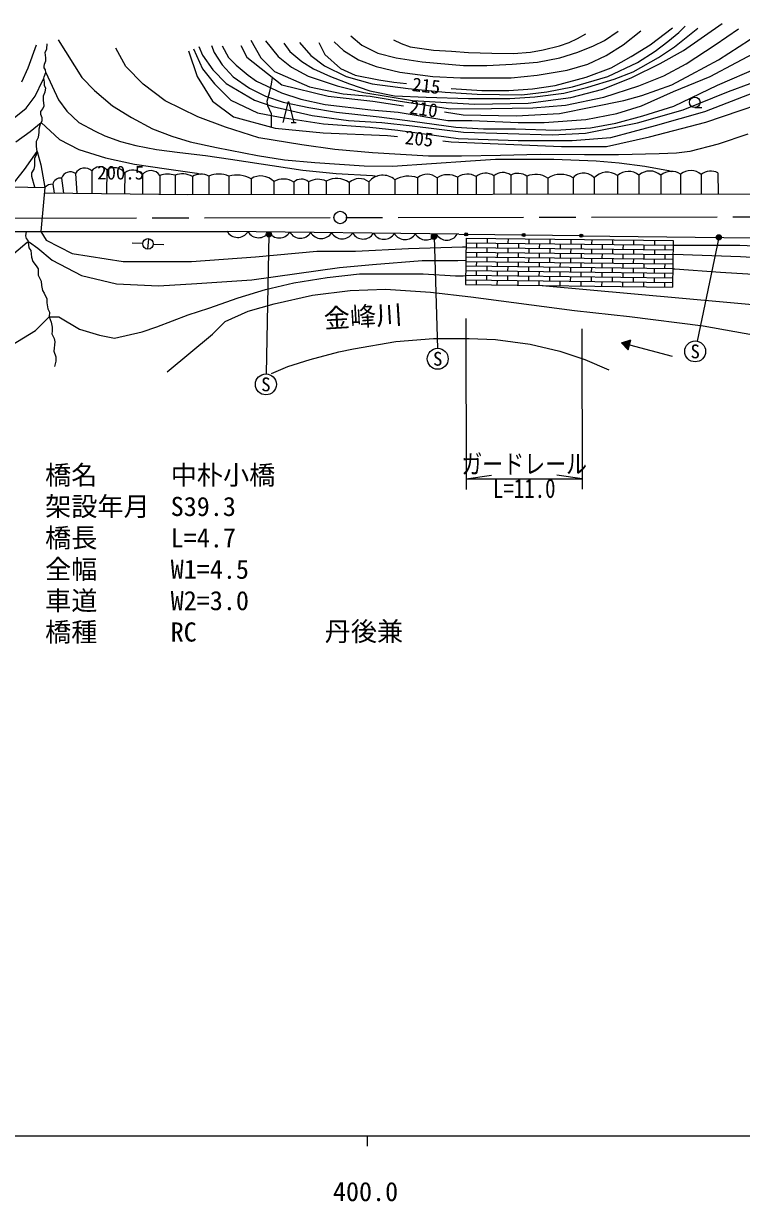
# Model space of a CAD drawing. Units: millimetres, scale not verified. Extents: x 40000 to 680000, y 20000 to 380000.
# Drawn here: x 435168 to 503764, y 198715 to 311296 of the extents above; entities that cross this region are included whole.
import ezdxf
from ezdxf.enums import TextEntityAlignment as Align

# ---------------------------------------------------------------- set-up
doc = ezdxf.new("R2010")
doc.units = ezdxf.units.MM
doc.header["$LTSCALE"] = 1000
doc.linetypes.add('CHAIN', pattern=[18.5, 12, -1.5, 3.5, -1.5])
doc.linetypes.add('DASHED', pattern=[7.5, 6, -1.5])
for name, color, linetype, lineweight in [('M-BGD', 7, 'Continuous', 25), ('M-BMK', 2, 'CHAIN', 13), ('M-BMK-SRVR', 3, 'Continuous', 25), ('M-STR-HTXT', 7, 'Continuous', 13), ('M-STR-STR1', 1, 'Continuous', 25), ('M-STR-STRC', 7, 'Continuous', 25), ('M-TTL-BAND', 7, 'Continuous', 25)]:
    doc.layers.add(name, color=color, linetype=linetype, lineweight=lineweight)
doc.layers.add('M-BMK-HTXT', color=7, linetype='Continuous')
doc.styles.add('ＭＳ ゴシック', font='')
doc.styles.get('ＭＳ ゴシック').set_extended_font_data('MS Gothic')

msp = doc.modelspace()

# ---------------------------------------------------------------- hatches: boundary and pattern name
at = {"layer": 'M-BGD'}
for points in [[(477612, 291142, -1), (477312, 291146, -0.41421), (477464, 291294, -0.41421)], [(483111, 291077, -1), (482812, 291080, -0.41421), (482963, 291228, -0.41421)], [(488611, 291013, -1), (488311, 291016, -0.41421), (488463, 291165, -0.41421)], [(493208, 281067), (492308, 280786), (492955, 280100)]]:
    msp.add_hatch(color=256, dxfattribs=at).paths.add_polyline_path(points)
at = {"layer": 'M-STR-HTXT'}
for points in [[(458426, 290970, -1), (458789, 291314, -1)], [(474214, 290736, -1), (474560, 291096, -1)], [(501395, 290725, -1), (501815, 290995, -1)]]:
    msp.add_hatch(color=256, dxfattribs=at).paths.add_polyline_path(points)

# ---------------------------------------------------------------- linework, layer by layer
at = {"layer": 'M-BGD'}
for p, q in [((499307, 303268), (499974, 303268)), ((460731, 301843), (461231, 301843)), ((441691, 297215), (441691, 295054)), ((443133, 297323), (443108, 295038)), ((438804, 296509), (438973, 295084)), ((440124, 296958), (440247, 295070)), ((444829, 297036), (444816, 295019)), ((446530, 296878), (446520, 295000)), ((448195, 296785), (448175, 294981)), ((449643, 296794), (449643, 294964)), ((451296, 296669), (451298, 294952)), ((452861, 296715), (452863, 294954)), ((454790, 296721), (454793, 294956)), ((456904, 296462), (456906, 294959)), ((459084, 296186), (459086, 294962)), ((460994, 296139), (460994, 294964)), ((462407, 296171), (462408, 294966)), ((464096, 296234), (464098, 294968)), ((466289, 296092), (466289, 294971)), ((468163, 296163), (468164, 294973)), ((470642, 296374), (470644, 294976)), ((472812, 296563), (472812, 294979)), ((474681, 296541), (474681, 294981)), ((476646, 296608), (476648, 294984)), ((478404, 296675), (478404, 294986)), ((480107, 296741), (480109, 294988)), ((481715, 296819), (481718, 294990)), ((483262, 296708), (483262, 294992)), ((485276, 296530), (485276, 294995)), ((487673, 296562), (487675, 294998)), ((489687, 296540), (489687, 295000)), ((491907, 296785), (491910, 295003)), ((493966, 296819), (493966, 295006)), ((496058, 296808), (496060, 295008)), ((497952, 296907), (497954, 295011)), ((499929, 296873), (499931, 295013)), ((501524, 297021), (501527, 295015)), ((437959, 295946), (438098, 295094)), ((436813, 291429), (454608, 291437)), ((447105, 290735), (447009, 289740)), ((476751, 291153), (454608, 291437)), ((476751, 291153), (477462, 291144)), ((477458, 290794), (477405, 286345)), ((477458, 290794), (497234, 290561)), ((488461, 291015), (477462, 291144)), ((479458, 290771), (479452, 290326)), ((481458, 290747), (481452, 290302)), ((483457, 290724), (483452, 290279)), ((485457, 290700), (485452, 290255)), ((487457, 290676), (487452, 290232)), ((489457, 290653), (489452, 290208)), ((491457, 290629), (491452, 290184)), ((493457, 290606), (493451, 290161)), ((495457, 290582), (495451, 290137)), ((497234, 290561), (497181, 286112)), ((446558, 290262), (445559, 290311)), ((447557, 290220), (448556, 290186)), ((477442, 289459), (497218, 289226)), ((477447, 289904), (497223, 289671)), ((477453, 290349), (497228, 290116)), ((478442, 289448), (478437, 289003)), ((478452, 290337), (478447, 289893)), ((479447, 289881), (479442, 289436)), ((480442, 289424), (480437, 288979)), ((480452, 290314), (480447, 289869)), ((481447, 289857), (481442, 289412)), ((482442, 289400), (482436, 288955)), ((482452, 290290), (482447, 289845)), ((483447, 289834), (483442, 289389)), ((484442, 289377), (484436, 288932)), ((484452, 290267), (484447, 289822)), ((485447, 289810), (485442, 289365)), ((486441, 289353), (486436, 288908)), ((486452, 290243), (486447, 289798)), ((487447, 289787), (487441, 289342)), ((488452, 290220), (488447, 289775)), ((489446, 289763), (489441, 289318)), ((490452, 290196), (490446, 289751)), ((491446, 289739), (491441, 289294)), ((492451, 290173), (492446, 289728)), ((493446, 289716), (493441, 289271)), ((494451, 290149), (494446, 289704)), ((495446, 289692), (495441, 289247)), ((496451, 290126), (496446, 289681)), ((477432, 288569), (497207, 288337)), ((477437, 289014), (497213, 288781)), ((478432, 288558), (478426, 288113)), ((479437, 288991), (479431, 288546)), ((480431, 288534), (480426, 288089)), ((481437, 288967), (481431, 288522)), ((482431, 288511), (482426, 288066)), ((483436, 288944), (483431, 288499)), ((484431, 288487), (484426, 288042)), ((485436, 288920), (485431, 288475)), ((486431, 288463), (486426, 288018)), ((487436, 288897), (487431, 288452)), ((488431, 288440), (488426, 287995)), ((488441, 289330), (488436, 288885)), ((489436, 288873), (489431, 288428)), ((490431, 288416), (490425, 287971)), ((490441, 289306), (490436, 288861)), ((491436, 288850), (491431, 288405)), ((492431, 288393), (492425, 287948)), ((492441, 289283), (492436, 288838)), ((493436, 288826), (493430, 288381)), ((494430, 288369), (494425, 287924)), ((494441, 289259), (494436, 288814)), ((495436, 288802), (495430, 288357)), ((496430, 288346), (496425, 287901)), ((496441, 289236), (496436, 288791)), ((477416, 287234), (497192, 287002)), ((477421, 287679), (497197, 287447)), ((477426, 288124), (497202, 287892)), ((478421, 287668), (478416, 287223)), ((479416, 287211), (479410, 286766)), ((479426, 288101), (479421, 287656)), ((480421, 287644), (480416, 287199)), ((481416, 287187), (481410, 286742)), ((481426, 288077), (481421, 287632)), ((482421, 287621), (482416, 287176)), ((483415, 287164), (483410, 286719)), ((483426, 288054), (483421, 287609)), ((484421, 287597), (484415, 287152)), ((485415, 287140), (485410, 286695)), ((485426, 288030), (485421, 287585)), ((486420, 287573), (486415, 287128)), ((487415, 287117), (487410, 286672)), ((487426, 288007), (487420, 287562)), ((488420, 287550), (488415, 287105)), ((489415, 287093), (489410, 286648)), ((489426, 287983), (489420, 287538)), ((490420, 287526), (490415, 287081)), ((491425, 287960), (491420, 287515)), ((492420, 287503), (492415, 287058)), ((493425, 287936), (493420, 287491)), ((494420, 287479), (494415, 287034)), ((495425, 287912), (495420, 287467)), ((496420, 287456), (496415, 287011)), ((477405, 286345), (497181, 286112)), ((477411, 286789), (497186, 286557)), ((478411, 286778), (478405, 286333)), ((480410, 286754), (480405, 286309)), ((482410, 286731), (482405, 286286)), ((484410, 286707), (484405, 286262)), ((486410, 286684), (486405, 286239)), ((488410, 286660), (488405, 286215)), ((490410, 286636), (490404, 286191)), ((491415, 287070), (491410, 286625)), ((492410, 286613), (492404, 286168)), ((493415, 287046), (493410, 286601)), ((494409, 286589), (494404, 286144)), ((495415, 287023), (495409, 286578)), ((496409, 286566), (496404, 286121)), ((492308, 280786), (493208, 281067)), ((492308, 280786), (492955, 280100)), ((492955, 280100), (493208, 281067)), ((493082, 280584), (497145, 279520))]:
    msp.add_line(p, q, dxfattribs=at)
for points in [[(456885, 309707), (457842, 308015), (459149, 306710), (462491, 305239), (465712, 304594), (468286, 304343), (471151, 303864), (475978, 303151), (479874, 303176), (483841, 303229), (486959, 303495), (490609, 304252), (493970, 305337), (496348, 306294), (498496, 307462), (501266, 309249), (503490, 310783)], [(458280, 309656), (459501, 308161), (460757, 307130), (462363, 306272), (465149, 305349), (467679, 304693), (472328, 303952), (478252, 303600), (483381, 303696), (487456, 304234), (490530, 305029), (493290, 306143), (495983, 307487), (498217, 308723), (501936, 311296)], [(460027, 309421), (460623, 308620), (461755, 307658), (462886, 306982), (464481, 306234), (466325, 305530), (468271, 304867), (470610, 304387), (473637, 304272), (477692, 304147), (481642, 304147), (484031, 304281), (486797, 304647), (489087, 305204), (491600, 305977), (493418, 306688), (495829, 308067), (497366, 309065), (499602, 310858)], [(461535, 309500), (462608, 308252), (463925, 307247), (466002, 306230), (468473, 305524), (471909, 305076), (475460, 304739), (478497, 304561), (482789, 304475), (485159, 304785), (487616, 305248), (490997, 306226), (493841, 307576), (495518, 308673), (496745, 309586), (497777, 310447), (498382, 311062)], [(475397, 302851), (477177, 302582), (482241, 302466), (486365, 302704), (489535, 303341), (492529, 303950), (494236, 304431), (497100, 305443), (498976, 306439), (501587, 307822), (504548, 309737), (506264, 311027)], [(476034, 305094), (478952, 304898), (481542, 304898), (483794, 305046), (485965, 305372), (488924, 306160), (491324, 307053), (493215, 308155), (495042, 309273), (497167, 310881)], [(438465, 309739), (440730, 306128), (441961, 304913), (443678, 303433), (445477, 302309), (447484, 301248), (449334, 300524), (451100, 299989), (453593, 299445), (457536, 298671), (460101, 298271), (463008, 298024), (467706, 297696), (470406, 297681), (477881, 298165), (480251, 298331), (485836, 298328), (489892, 298174), (492086, 297992), (494524, 297672), (496802, 297244), (497069, 297166)], [(451399, 308873), (452258, 306963), (453397, 305527), (454974, 303968), (457533, 302777), (459688, 302357), (463842, 301708), (468248, 301390), (470917, 301109), (476682, 300321), (482440, 300126), (487574, 300126), (491280, 300408), (495556, 301547), (500258, 302899), (506520, 305320), (510726, 306809), (514693, 307985), (519235, 309352), (520987, 309878)], [(451931, 309110), (452268, 308279), (453257, 306876), (454515, 305573), (457223, 303978), (458998, 303372), (462733, 302493), (466205, 302044), (469389, 301854), (472313, 301505), (477214, 300908), (485690, 300671), (488863, 300818), (493829, 301795), (498194, 303043), (502525, 304808), (506675, 306337), (510735, 308012), (514476, 309551), (515656, 310045)], [(453138, 309201), (453365, 308520), (454160, 307362), (455182, 306215), (456749, 305114), (458294, 304365), (459981, 303770), (462422, 303259), (465069, 302816), (469141, 302384), (472344, 301975), (476460, 301395), (479118, 301248), (482177, 301248), (486039, 301111), (489329, 301315), (491748, 301781), (494329, 302485), (497304, 303393), (501467, 305406), (505454, 307120), (508651, 308759), (510707, 309871), (512047, 310598)], [(454140, 309163), (454749, 308038), (455472, 307315), (456620, 306362), (457424, 305800), (459827, 304685), (461664, 304077), (463983, 303572), (468339, 303041), (470974, 302835), (475698, 302030), (478006, 302030), (482438, 301835), (484923, 301835), (488884, 302111), (491863, 302686), (494230, 303444), (497273, 304787), (500768, 306236), (503306, 307579), (505537, 308752), (507454, 309820), (509085, 310692)], [(464842, 309554), (465748, 308725), (467167, 307835), (468872, 307186), (471121, 306643), (474261, 306236), (476929, 306103), (481756, 306103), (484254, 306353), (487098, 306844), (489078, 307429), (490840, 308229), (492459, 309263), (494157, 310607)], [(466426, 310136), (467475, 309244), (469014, 308475), (470777, 308029), (473242, 307649), (477193, 307274), (479431, 307274), (481847, 307399), (484286, 307593), (486424, 308027), (488123, 308567), (489638, 309176), (490685, 309667), (491982, 310577)], [(470507, 309744), (471253, 309387), (472125, 309077), (474354, 308761), (476044, 308669), (477670, 308536), (479905, 308456), (481972, 308442), (483598, 308571), (484809, 308800), (486380, 309172), (487298, 309484), (488091, 309852), (488888, 310301)], [(435004, 305718), (435615, 307062), (436413, 309251)], [(436229, 295651), (435957, 296682), (435968, 297028), (436193, 297363), (436259, 297698), (436259, 297984), (436246, 298471), (436389, 298735), (436483, 299077), (436416, 299533), (436408, 300059), (436591, 300439), (436671, 300892), (436671, 301235), (436776, 301723), (436942, 302000), (436931, 302271), (436815, 302597), (436815, 302887), (437009, 303158), (437142, 303424), (437064, 303984), (437064, 304399), (437236, 304780), (437280, 305118), (437169, 305344), (437169, 305560), (437162, 305702), (437090, 306075), (437144, 306197), (437310, 306623), (437251, 306875), (437149, 307054), (437149, 307176), (437177, 307406), (437310, 307737), (437310, 308022), (437249, 308290), (437237, 308530), (437383, 308887), (437433, 309373)], [(504377, 300717), (501545, 299767), (498825, 299061), (497557, 298916), (495918, 298842), (492005, 298763), (488763, 298763), (484532, 298777), (480733, 298689), (477002, 298620), (473864, 298620), (468526, 298930), (464926, 299247), (461766, 299703), (457645, 300378), (454449, 301390), (451810, 302375), (448697, 303921), (446601, 305506), (444955, 307180), (443989, 308955)], [(450941, 308694), (451743, 306246), (453212, 303886), (455216, 302373), (459224, 301305), (463811, 300860), (469933, 300602), (470900, 300507)], [(455933, 309211), (456487, 308069), (459844, 305452), (464288, 304343), (468556, 303884), (471486, 303442)], [(463371, 309472), (463942, 308331), (465449, 307016), (466855, 306364), (469105, 305926), (470547, 305705), (471753, 305571)], [(475223, 300083), (476014, 300006), (481246, 299778), (486574, 299532), (490856, 299532), (494975, 300461), (500362, 301864), (508616, 304684), (515340, 306913), (519634, 308402), (522893, 309173)], [(437310, 306623), (438507, 304012), (439301, 302920), (440457, 301851), (442003, 301006), (442923, 300570), (444418, 300027), (445881, 299651), (447864, 299260), (450110, 298956), (452562, 298675), (454950, 298349), (461851, 297283), (465031, 296966), (468498, 296771), (469000, 296724)], [(434124, 302169), (435401, 303208), (436288, 304358), (436994, 305870), (437090, 306075)], [(459981, 301843), (460481, 303843), (460981, 301843)], [(434436, 300007), (435797, 300989), (436839, 301828)], [(436839, 301828), (438586, 300230), (440437, 299274), (443005, 298459), (445763, 297861), (448820, 297413), (451731, 296985), (452073, 296897)], [(433961, 295682), (435249, 297355), (436483, 299077), (436820, 297792), (437193, 295638)], [(437145, 295105), (450834, 294951), (509162, 295025), (513034, 294936), (516386, 294837), (519593, 294554), (522469, 294069), (525020, 293564), (527030, 293068), (528760, 292530), (530652, 291897), (533220, 290771), (535573, 289662), (537096, 288707), (539177, 287178), (545793, 282091), (558988, 272104)], [(435422, 291426), (435338, 290998), (435422, 290742), (435571, 290573), (435617, 290409), (435667, 289875), (435855, 289611), (435939, 288981), (436062, 288541), (436384, 288145), (436565, 287842), (436565, 287263), (436676, 286987), (436837, 286676), (436887, 286251), (436975, 285786), (437147, 285537), (437382, 284976), (437382, 284605), (437477, 284037), (437638, 283726), (437604, 283262), (437803, 282756), (437915, 282277), (437915, 281890), (437857, 281652), (438076, 281199), (438168, 280865), (438056, 279978), (438263, 279454), (438263, 279022), (438130, 278509)], [(436813, 291429), (437338, 290608), (439826, 289319), (444678, 288551), (451221, 288551), (457333, 289008), (463201, 289554), (466900, 289554), (471948, 289797), (477113, 289943), (477448, 289945)], [(488461, 291014), (507535, 290790), (513124, 290770), (516478, 290710), (518577, 290509), (520960, 290076), (522833, 289676), (524993, 289052), (527257, 288302), (529656, 287322), (531637, 286407), (534430, 284838), (538283, 282334), (552753, 271568), (556378, 268618)], [(433504, 288802), (433805, 288949), (435504, 290409), (435731, 290409), (436546, 289843), (437905, 288666), (440695, 287227), (444035, 286434), (448072, 286243), (451711, 286436), (456969, 286810), (461287, 287410), (465367, 287976), (468507, 288282), (473254, 288645), (476656, 288645), (477433, 288668)], [(497228, 290121), (497567, 290124), (503604, 290124), (511980, 289717), (517723, 288868), (523411, 287428), (527950, 285740), (532060, 283824), (535393, 281862), (539160, 279402), (541450, 277563), (544825, 274337), (548368, 270405), (550571, 267693), (552517, 264884), (552921, 263999)], [(497218, 289253), (497270, 289255), (503679, 289031), (508004, 288777), (513048, 288454), (518035, 287842), (523714, 286192), (528008, 284405), (532554, 282166), (536188, 279938), (540205, 276625), (543701, 273048), (545381, 271313), (547589, 268656), (549855, 265386), (550982, 263470), (551590, 262222)], [(425273, 277866), (426774, 278546), (429020, 278790), (431615, 279312), (434017, 280548), (436298, 281957), (437604, 283262), (438544, 283262), (440518, 282081), (442433, 281506), (443861, 281228), (446490, 281837), (447898, 282322), (450891, 283457), (452862, 284082), (455672, 285066), (458296, 285864), (460983, 286530), (464176, 287023), (467267, 287383), (473359, 287383), (476428, 287198), (477185, 287198), (477416, 287206)], [(497202, 287843), (497407, 287850), (501764, 287543), (508025, 287150), (515439, 286225), (520213, 284933), (525628, 282941), (530070, 280357), (536050, 276145), (539704, 272462), (543548, 266965), (545534, 263222), (546538, 260861), (546820, 260263)], [(484713, 286258), (511197, 283865), (515297, 283067), (520121, 281815), (523259, 280598), (527015, 278763), (531012, 276429), (534138, 274165), (537769, 270713), (539451, 268441), (540916, 266294), (541695, 264826), (542153, 263695)], [(448889, 278020), (453220, 281605), (454433, 282824), (456632, 283797), (459108, 284513), (462791, 285347), (466387, 285778), (469748, 285895), (474055, 285616), (477918, 285186), (487803, 283864), (493056, 283309), (500102, 282400), (506171, 281307), (512865, 279834), (517423, 278430), (526060, 274857), (531013, 271475)], [(458861, 277838), (460410, 278524), (462540, 279180), (465292, 279924), (466699, 280210), (470728, 280903), (474325, 281203), (477759, 281203), (480267, 281083), (483586, 280650), (486421, 279993), (488802, 279189), (491103, 278214)]]:
    msp.add_lwpolyline(points, dxfattribs=at)
at = {"layer": 'M-BGD', "linetype": 'DASHED'}
msp.add_lwpolyline([(458851, 301404), (458851, 302670), (458514, 303441), (458454, 303889), (458662, 304667), (458847, 305503), (458946, 306152)], dxfattribs=at)
at = {"layer": 'M-BGD'}
for centre, radius in [((499307, 303768), 500), ((447057, 290238), 500), ((477462, 291144), 150), ((482962, 291078), 150), ((488461, 291015), 150)]:
    msp.add_circle(centre, radius, dxfattribs=at)
for centre, radius, start, end in [((441006, 296482), 1002, 46.94137, 151.68392), ((442457, 296673), 938, 43.83927, 144.72714), ((443815, 296199), 1314, 39.54059, 121.25951), ((445596, 296060), 1241, 41.18458, 128.18518), ((447327, 296196), 1049, 34.15475, 139.47935), ((498919, 295659), 1579, 50.2559, 127.77566), ((438680, 295780), 740, 80.29812, 167.06761), ((439625, 296260), 858, 54.43436, 163.09245), ((448933, 294524), 2378, 72.63496, 108.07198), ((450345, 295089), 1844, 58.95509, 112.39202), ((452119, 295300), 1598, 62.3253, 121.01606), ((453834, 294393), 2517, 67.66914, 112.7317), ((455533, 294027), 2795, 60.61196, 105.40396), ((457827, 295001), 1728, 43.31849, 122.26509), ((460002, 294639), 1799, 56.51503, 120.6568), ((461718, 295355), 1068, 49.8475, 132.6985), ((463312, 294581), 1830, 64.60837, 119.65242), ((465082, 294447), 2041, 53.73773, 118.88146), ((467267, 295051), 1429, 51.14775, 133.20548), ((469505, 295067), 1733, 48.98096, 140.74243), ((471939, 294039), 2671, 70.92197, 119.04011), ((473733, 295427), 1463, 49.59571, 129.04056), ((475718, 294978), 1875, 60.34039, 123.55626), ((477575, 295322), 1586, 58.49245, 125.85579), ((479299, 295596), 1402, 54.81081, 129.67965), ((480962, 295728), 1326, 55.36675, 130.16587), ((482394, 295450), 1529, 55.40497, 116.36755), ((484100, 294701), 2174, 57.24194, 112.65735), ((486502, 294570), 2312, 59.54226, 122.0136), ((488670, 295653), 1350, 41.10793, 137.62606), ((490938, 295384), 1703, 55.33572, 137.26711), ((492958, 295496), 1663, 52.68101, 129.17643), ((495005, 295594), 1606, 49.06379, 130.32696), ((497074, 295547), 1620, 57.17413, 128.86457), ((500834, 295781), 1419, 60.92172, 129.65555), ((437958, 294842), 1104, 89.99387, 133.8798), ((455615, 292013), 1160, 209.74993, 328.77955), ((457615, 291987), 1160, 209.74993, 328.77955), ((459615, 291961), 1160, 209.74993, 328.77955), ((461615, 291936), 1160, 209.74993, 328.77955), ((463615, 291910), 1160, 209.74993, 328.77955), ((465615, 291884), 1160, 209.74993, 328.77955), ((467614, 291859), 1160, 209.74993, 328.77955), ((469614, 291833), 1160, 209.74993, 328.77955), ((471614, 291807), 1160, 209.74993, 328.77955), ((473614, 291782), 1160, 209.74993, 328.77955), ((475614, 291756), 1160, 209.74993, 328.77955)]:
    msp.add_arc(centre, radius, start, end, dxfattribs=at)
at = {"layer": 'M-BMK'}
msp.add_line((378450, 292608), (512863, 292837), dxfattribs=at)
at = {"layer": 'M-BMK-SRVR'}
msp.add_circle((465426, 292756), 600, dxfattribs=at)
at = {"layer": 'M-STR-HTXT'}
for p, q in [((458608, 291142), (458343, 277809)), ((474387, 290916), (474712, 280254)), ((501605, 290860), (499546, 280940)), ((477437, 283114), (477465, 266777)), ((488523, 282107), (488550, 266796)), ((477463, 267777), (479894, 268123)), ((488548, 267796), (486116, 268133)), ((477463, 267777), (488548, 267796))]:
    msp.add_line(p, q, dxfattribs=at)
for centre in [(458608, 291142), (474387, 290916), (501605, 290860)]:
    msp.add_circle(centre, 250, dxfattribs=at)
at = {"layer": 'M-STR-STR1'}
for p, q in [((433961, 295682), (437193, 295638)), ((437193, 295638), (436813, 291429)), ((433471, 291423), (436813, 291429))]:
    msp.add_line(p, q, dxfattribs=at)
at = {"layer": 'M-STR-STRC'}
for centre in [(499343, 279960), (474742, 279255), (458324, 276809)]:
    msp.add_circle(centre, 1000, dxfattribs=at)
at = {"layer": 'M-TTL-BAND'}
for p, q in [((40000, 205000), (579000, 205000)), ((468000, 205000), (468000, 204000))]:
    msp.add_line(p, q, dxfattribs=at)

# ---------------------------------------------------------------- texts
at = {"layer": 'M-BGD', "style": 'ＭＳ ゴシック'}
for s, rotation, p in [('215', 353.649, (473649, 305360)), ('210', 351.412, (473403, 303152)), ('205', 354.406, (472973, 300304))]:
    msp.add_text(s, height=1320, rotation=rotation, dxfattribs=at).set_placement(p, align=Align.MIDDLE_CENTER)
msp.add_text('200.5', height=1320, dxfattribs=at).set_placement((442199, 297052), align=Align.MIDDLE_LEFT)
at = {"layer": 'M-BMK-HTXT', "style": 'ＭＳ ゴシック'}
msp.add_text('金峰川', height=1833, rotation=3.442, dxfattribs=at).set_placement((467545, 284225), align=Align.TOP_CENTER)
msp.add_text('丹後兼', height=1833, dxfattribs=at).set_placement((467692, 253196), align=Align.MIDDLE_CENTER)
at = {"layer": 'M-STR-HTXT', "style": 'ＭＳ ゴシック', "width": 0.8}
msp.add_text('ガードレール', height=1833, rotation=0.098, dxfattribs=at).set_placement((483006, 267735), align=Align.BOTTOM_CENTER)
at = {"layer": 'M-STR-HTXT', "style": 'ＭＳ ゴシック'}
for s, p in [('橋名', (437224, 266676)), ('中朴小橋', (449224, 266676)), ('架設年月', (437224, 263676)), ('S39.3', (449224, 263676)), ('橋長', (437224, 260676)), ('L=4.7', (449224, 260676)), ('全幅', (437224, 257676)), ('W1=4.5', (449224, 257676)), ('車道', (437224, 254676)), ('W2=3.0', (449224, 254676)), ('橋種', (437224, 251676)), ('RC', (449224, 251676))]:
    msp.add_text(s, height=1833, dxfattribs=at).set_placement(p, align=Align.BOTTOM_LEFT)
at = {"layer": 'M-STR-HTXT', "style": 'ＭＳ ゴシック', "width": 0.8}
msp.add_text('L=11.0', height=1833, rotation=0.098, dxfattribs=at).set_placement((483005, 267786), align=Align.TOP_CENTER)
at = {"layer": 'M-STR-STRC', "style": 'ＭＳ ゴシック'}
for p in [(499343, 279960), (474742, 279255), (458324, 276809)]:
    msp.add_text('S', height=1320, dxfattribs=at).set_placement(p, align=Align.MIDDLE_CENTER)
at = {"layer": 'M-TTL-BAND', "style": 'ＭＳ ゴシック'}
msp.add_text('400.0', height=1833, dxfattribs=at).set_placement((467844, 198195), align=Align.BOTTOM_CENTER)

doc.saveas('drawing.dxf')
